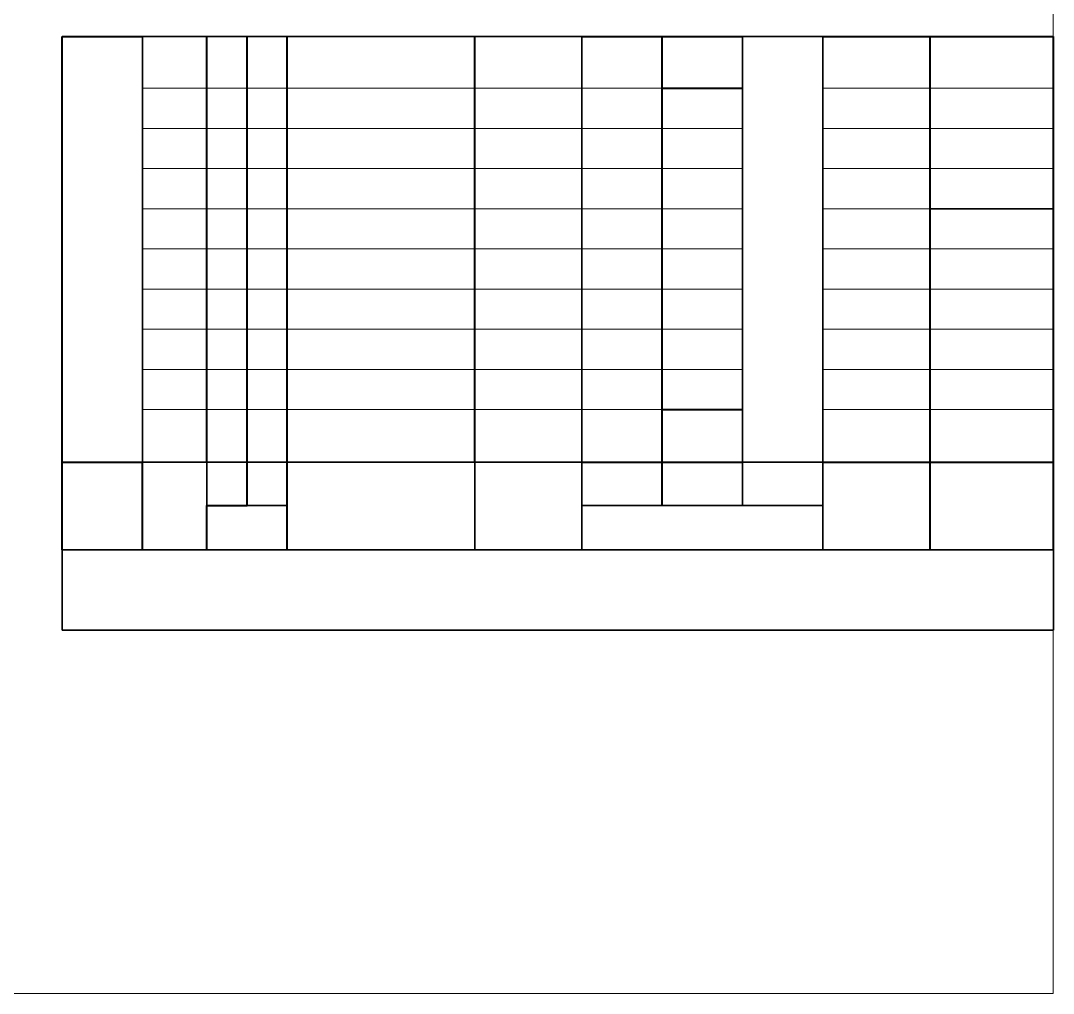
# Model space of a CAD drawing. Header units: millimetres. Extents: x 69249 to 73614, y -10452 to -7482.
# Drawn here: x 71687 to 73614, y -10452 to -8637 of the extents above; entities that cross this region are included whole.
import ezdxf

# ---------------------------------------------------------------- set-up
doc = ezdxf.new("R2010")
doc.units = ezdxf.units.MM
for name, pattern in [('K5LT32769', [0]), ('K5LT32784', [0]), ('K5LT32785', [0]), ('K5LT32786', [0])]:
    doc.linetypes.add(name, pattern=pattern)
doc.layers.add('Спецификация', color=134, linetype='Continuous')
doc.layers.add('Тонкая', color=142, linetype='Continuous')

msp = doc.modelspace()

# ---------------------------------------------------------------- linework, layer by layer
at = {"layer": 'Спецификация', "color": 252, "linetype": 'K5LT32785', "lineweight": 40}
for p, q in [((71764.439, -8666.385), (71914.439, -8666.385)), ((71764.439, -8762.718), (71764.439, -8666.385)), ((72034.439, -8762.718), (72034.439, -8666.385)), ((72109.439, -8762.718), (72109.439, -8666.385)), ((72184.439, -8762.718), (72184.439, -8666.385)), ((72534.439, -8762.718), (72534.439, -8666.385)), ((72734.439, -8666.385), (72884.439, -8666.385)), ((72884.439, -8666.385), (73034.439, -8666.385)), ((72884.439, -8762.718), (72884.439, -8666.385)), ((73184.439, -8666.385), (73384.439, -8666.385)), ((73384.439, -8666.385), (73614.439, -8666.385)), ((73384.439, -8762.718), (73384.439, -8666.385)), ((73614.439, -8762.718), (73614.439, -8666.385)), ((71764.439, -8837.718), (71764.439, -8762.718)), ((72034.439, -8837.718), (72034.439, -8762.718)), ((72109.439, -8837.718), (72109.439, -8762.718)), ((72184.439, -8837.718), (72184.439, -8762.718)), ((72534.439, -8837.718), (72534.439, -8762.718)), ((72884.439, -8837.718), (72884.439, -8762.718)), ((72884.439, -8762.718), (73034.439, -8762.718)), ((73384.439, -8837.718), (73384.439, -8762.718)), ((73614.439, -8837.718), (73614.439, -8762.718)), ((71764.439, -8912.718), (71764.439, -8837.718)), ((72034.439, -8912.718), (72034.439, -8837.718)), ((72109.439, -8912.718), (72109.439, -8837.718)), ((72184.439, -8912.718), (72184.439, -8837.718)), ((72534.439, -8912.718), (72534.439, -8837.718)), ((72884.439, -8912.718), (72884.439, -8837.718)), ((73384.439, -8912.718), (73384.439, -8837.718)), ((73614.439, -8912.718), (73614.439, -8837.718)), ((71764.439, -8987.718), (71764.439, -8912.718)), ((72034.439, -8987.718), (72034.439, -8912.718)), ((72109.439, -8987.718), (72109.439, -8912.718)), ((72184.439, -8987.718), (72184.439, -8912.718)), ((72534.439, -8987.718), (72534.439, -8912.718)), ((72884.439, -8987.718), (72884.439, -8912.718)), ((73384.439, -8987.718), (73384.439, -8912.718)), ((73614.439, -8987.718), (73614.439, -8912.718)), ((71764.439, -9062.718), (71764.439, -8987.718)), ((72034.439, -9062.718), (72034.439, -8987.718)), ((72109.439, -9062.718), (72109.439, -8987.718)), ((72184.439, -9062.718), (72184.439, -8987.718)), ((72534.439, -9062.718), (72534.439, -8987.718)), ((72884.439, -9062.718), (72884.439, -8987.718)), ((73384.439, -9062.718), (73384.439, -8987.718)), ((73614.439, -9062.718), (73614.439, -8987.718)), ((71764.439, -9137.718), (71764.439, -9062.718)), ((72034.439, -9137.718), (72034.439, -9062.718)), ((72109.439, -9137.718), (72109.439, -9062.718)), ((72184.439, -9137.718), (72184.439, -9062.718)), ((72534.439, -9137.718), (72534.439, -9062.718)), ((72884.439, -9137.718), (72884.439, -9062.718)), ((73384.439, -9137.718), (73384.439, -9062.718)), ((73614.439, -9137.718), (73614.439, -9062.718)), ((71764.439, -9212.718), (71764.439, -9137.718)), ((72034.439, -9212.718), (72034.439, -9137.718)), ((72109.439, -9212.718), (72109.439, -9137.718)), ((72184.439, -9212.718), (72184.439, -9137.718)), ((72534.439, -9212.718), (72534.439, -9137.718)), ((72884.439, -9212.718), (72884.439, -9137.718)), ((73384.439, -9212.718), (73384.439, -9137.718)), ((73614.439, -9212.718), (73614.439, -9137.718)), ((71764.439, -9287.718), (71764.439, -9212.718)), ((72034.439, -9287.718), (72034.439, -9212.718)), ((72109.439, -9287.718), (72109.439, -9212.718)), ((72184.439, -9287.718), (72184.439, -9212.718)), ((72534.439, -9287.718), (72534.439, -9212.718)), ((72884.439, -9287.718), (72884.439, -9212.718)), ((73384.439, -9287.718), (73384.439, -9212.718)), ((73614.439, -9287.718), (73614.439, -9212.718)), ((71764.439, -9362.718), (71764.439, -9287.718)), ((72034.439, -9362.718), (72034.439, -9287.718)), ((72109.439, -9362.718), (72109.439, -9287.718)), ((72184.439, -9362.718), (72184.439, -9287.718)), ((72534.439, -9362.718), (72534.439, -9287.718)), ((72884.439, -9362.718), (72884.439, -9287.718)), ((73384.439, -9362.718), (73384.439, -9287.718)), ((73614.439, -9362.718), (73614.439, -9287.718)), ((71764.439, -9461.077), (71764.439, -9362.718)), ((72034.439, -9461.077), (72034.439, -9362.718)), ((72109.439, -9461.077), (72109.439, -9362.718)), ((72184.439, -9461.077), (72184.439, -9362.718)), ((72534.439, -9461.077), (72534.439, -9362.718)), ((72884.439, -9461.077), (72884.439, -9362.718)), ((72884.439, -9362.718), (73034.439, -9362.718)), ((73384.439, -9461.077), (73384.439, -9362.718)), ((73614.439, -9461.077), (73614.439, -9362.718)), ((71764.439, -9541.44), (71764.439, -9461.077)), ((71764.439, -9461.077), (71914.439, -9461.077)), ((71914.439, -9541.44), (71914.439, -9461.077)), ((72109.439, -9541.44), (72109.439, -9461.077)), ((72184.439, -9541.44), (72184.439, -9461.077)), ((72734.439, -9461.077), (72884.439, -9461.077)), ((72884.439, -9541.44), (72884.439, -9461.077)), ((72884.439, -9461.077), (73034.439, -9461.077)), ((73184.439, -9461.077), (73384.439, -9461.077)), ((73384.439, -9541.44), (73384.439, -9461.077)), ((73384.439, -9461.077), (73614.439, -9461.077)), ((73614.439, -9541.44), (73614.439, -9461.077)), ((71764.439, -9624.44), (71764.439, -9541.44)), ((71914.439, -9624.44), (71914.439, -9541.44)), ((72034.439, -9624.44), (72034.439, -9541.44)), ((72034.439, -9541.44), (72109.439, -9541.44)), ((72184.439, -9624.44), (72184.439, -9541.44)), ((73384.439, -9624.44), (73384.439, -9541.44)), ((73614.439, -9624.44), (73614.439, -9541.44))]:
    msp.add_line(p, q, dxfattribs=at)
at = {"layer": 'Спецификация', "color": 252, "linetype": 'K5LT32784', "lineweight": 35}
for p, q in [((71914.439, -8666.385), (72034.439, -8666.385)), ((71914.439, -8762.718), (71914.439, -8666.385)), ((72034.439, -8666.385), (72109.439, -8666.385)), ((72109.439, -8666.385), (72184.439, -8666.385)), ((72184.439, -8666.385), (72534.439, -8666.385)), ((72534.439, -8666.385), (72734.439, -8666.385)), ((72734.439, -8762.718), (72734.439, -8666.385)), ((73034.439, -8666.385), (73184.439, -8666.385)), ((73034.439, -8762.718), (73034.439, -8666.385)), ((73184.439, -8762.718), (73184.439, -8666.385)), ((71914.439, -8837.718), (71914.439, -8762.718)), ((72734.439, -8837.718), (72734.439, -8762.718)), ((73034.439, -8837.718), (73034.439, -8762.718)), ((73184.439, -8837.718), (73184.439, -8762.718)), ((71914.439, -8912.718), (71914.439, -8837.718)), ((72734.439, -8912.718), (72734.439, -8837.718)), ((73034.439, -8912.718), (73034.439, -8837.718)), ((73184.439, -8912.718), (73184.439, -8837.718)), ((71914.439, -8987.718), (71914.439, -8912.718)), ((72734.439, -8987.718), (72734.439, -8912.718)), ((73034.439, -8987.718), (73034.439, -8912.718)), ((73184.439, -8987.718), (73184.439, -8912.718)), ((71914.439, -9062.718), (71914.439, -8987.718)), ((72734.439, -9062.718), (72734.439, -8987.718)), ((73034.439, -9062.718), (73034.439, -8987.718)), ((73184.439, -9062.718), (73184.439, -8987.718)), ((73384.439, -8987.718), (73614.439, -8987.718)), ((71914.439, -9137.718), (71914.439, -9062.718)), ((72734.439, -9137.718), (72734.439, -9062.718)), ((73034.439, -9137.718), (73034.439, -9062.718)), ((73184.439, -9137.718), (73184.439, -9062.718)), ((71914.439, -9212.718), (71914.439, -9137.718)), ((72734.439, -9212.718), (72734.439, -9137.718)), ((73034.439, -9212.718), (73034.439, -9137.718)), ((73184.439, -9212.718), (73184.439, -9137.718)), ((71914.439, -9287.718), (71914.439, -9212.718)), ((72734.439, -9287.718), (72734.439, -9212.718)), ((73034.439, -9287.718), (73034.439, -9212.718)), ((73184.439, -9287.718), (73184.439, -9212.718)), ((71914.439, -9362.718), (71914.439, -9287.718)), ((72734.439, -9362.718), (72734.439, -9287.718)), ((73034.439, -9362.718), (73034.439, -9287.718)), ((73184.439, -9362.718), (73184.439, -9287.718)), ((71914.439, -9461.077), (71914.439, -9362.718)), ((72734.439, -9461.077), (72734.439, -9362.718)), ((73034.439, -9461.077), (73034.439, -9362.718)), ((73184.439, -9461.077), (73184.439, -9362.718)), ((71914.439, -9461.077), (72034.439, -9461.077)), ((72034.439, -9541.44), (72034.439, -9461.077)), ((72034.439, -9461.077), (72109.439, -9461.077)), ((72109.439, -9461.077), (72184.439, -9461.077)), ((72184.439, -9461.077), (72534.439, -9461.077)), ((72534.439, -9541.44), (72534.439, -9461.077)), ((72534.439, -9461.077), (72734.439, -9461.077)), ((72734.439, -9541.44), (72734.439, -9461.077)), ((73034.439, -9541.44), (73034.439, -9461.077)), ((73034.439, -9461.077), (73184.439, -9461.077)), ((73184.439, -9541.44), (73184.439, -9461.077)), ((72109.439, -9541.44), (72184.439, -9541.44)), ((72534.439, -9624.44), (72534.439, -9541.44)), ((72734.439, -9624.44), (72734.439, -9541.44)), ((72734.439, -9541.44), (72884.439, -9541.44)), ((72884.439, -9541.44), (73034.439, -9541.44)), ((73034.439, -9541.44), (73184.439, -9541.44)), ((73184.439, -9624.44), (73184.439, -9541.44)), ((71764.439, -9774.44), (71764.439, -9624.44)), ((71764.439, -9624.44), (71914.439, -9624.44)), ((71914.439, -9624.44), (72034.439, -9624.44)), ((72034.439, -9624.44), (72109.439, -9624.44)), ((72109.439, -9624.44), (72184.439, -9624.44)), ((72184.439, -9624.44), (72534.439, -9624.44)), ((72534.439, -9624.44), (72734.439, -9624.44)), ((72734.439, -9624.44), (72884.439, -9624.44)), ((72884.439, -9624.44), (73034.439, -9624.44)), ((73034.439, -9624.44), (73184.439, -9624.44)), ((73184.439, -9624.44), (73384.439, -9624.44)), ((73384.439, -9624.44), (73614.439, -9624.44)), ((73614.439, -9774.44), (73614.439, -9624.44)), ((71764.439, -9774.44), (71914.439, -9774.44)), ((71914.439, -9774.44), (72034.439, -9774.44)), ((72034.439, -9774.44), (72109.439, -9774.44)), ((72109.439, -9774.44), (72184.439, -9774.44)), ((72184.439, -9774.44), (72534.439, -9774.44)), ((72534.439, -9774.44), (72734.439, -9774.44)), ((72734.439, -9774.44), (72884.439, -9774.44)), ((72884.439, -9774.44), (73034.439, -9774.44)), ((73034.439, -9774.44), (73184.439, -9774.44)), ((73184.439, -9774.44), (73384.439, -9774.44)), ((73384.439, -9774.44), (73614.439, -9774.44))]:
    msp.add_line(p, q, dxfattribs=at)
at = {"layer": 'Спецификация', "color": 252, "linetype": 'K5LT32786', "lineweight": 15}
for p, q in [((71914.439, -8762.718), (72034.439, -8762.718)), ((72034.439, -8762.718), (72109.439, -8762.718)), ((72109.439, -8762.718), (72184.439, -8762.718)), ((72184.439, -8762.718), (72534.439, -8762.718)), ((72534.439, -8762.718), (72734.439, -8762.718)), ((72734.439, -8762.718), (72884.439, -8762.718)), ((73184.439, -8762.718), (73384.439, -8762.718)), ((73384.439, -8762.718), (73614.439, -8762.718)), ((71914.439, -8837.718), (72034.439, -8837.718)), ((72034.439, -8837.718), (72109.439, -8837.718)), ((72109.439, -8837.718), (72184.439, -8837.718)), ((72184.439, -8837.718), (72534.439, -8837.718)), ((72534.439, -8837.718), (72734.439, -8837.718)), ((72734.439, -8837.718), (72884.439, -8837.718)), ((72884.439, -8837.718), (73034.439, -8837.718)), ((73184.439, -8837.718), (73384.439, -8837.718)), ((73384.439, -8837.718), (73614.439, -8837.718)), ((71914.439, -8912.718), (72034.439, -8912.718)), ((72034.439, -8912.718), (72109.439, -8912.718)), ((72109.439, -8912.718), (72184.439, -8912.718)), ((72184.439, -8912.718), (72534.439, -8912.718)), ((72534.439, -8912.718), (72734.439, -8912.718)), ((72734.439, -8912.718), (72884.439, -8912.718)), ((72884.439, -8912.718), (73034.439, -8912.718)), ((73184.439, -8912.718), (73384.439, -8912.718)), ((73384.439, -8912.718), (73614.439, -8912.718)), ((71914.439, -8987.718), (72034.439, -8987.718)), ((72034.439, -8987.718), (72109.439, -8987.718)), ((72109.439, -8987.718), (72184.439, -8987.718)), ((72184.439, -8987.718), (72534.439, -8987.718)), ((72534.439, -8987.718), (72734.439, -8987.718)), ((72734.439, -8987.718), (72884.439, -8987.718)), ((72884.439, -8987.718), (73034.439, -8987.718)), ((73184.439, -8987.718), (73384.439, -8987.718)), ((71914.439, -9062.718), (72034.439, -9062.718)), ((72034.439, -9062.718), (72109.439, -9062.718)), ((72109.439, -9062.718), (72184.439, -9062.718)), ((72184.439, -9062.718), (72534.439, -9062.718)), ((72534.439, -9062.718), (72734.439, -9062.718)), ((72734.439, -9062.718), (72884.439, -9062.718)), ((72884.439, -9062.718), (73034.439, -9062.718)), ((73184.439, -9062.718), (73384.439, -9062.718)), ((73384.439, -9062.718), (73614.439, -9062.718)), ((71914.439, -9137.718), (72034.439, -9137.718)), ((72034.439, -9137.718), (72109.439, -9137.718)), ((72109.439, -9137.718), (72184.439, -9137.718)), ((72184.439, -9137.718), (72534.439, -9137.718)), ((72534.439, -9137.718), (72734.439, -9137.718)), ((72734.439, -9137.718), (72884.439, -9137.718)), ((72884.439, -9137.718), (73034.439, -9137.718)), ((73184.439, -9137.718), (73384.439, -9137.718)), ((73384.439, -9137.718), (73614.439, -9137.718)), ((71914.439, -9212.718), (72034.439, -9212.718)), ((72034.439, -9212.718), (72109.439, -9212.718)), ((72109.439, -9212.718), (72184.439, -9212.718)), ((72184.439, -9212.718), (72534.439, -9212.718)), ((72534.439, -9212.718), (72734.439, -9212.718)), ((72734.439, -9212.718), (72884.439, -9212.718)), ((72884.439, -9212.718), (73034.439, -9212.718)), ((73184.439, -9212.718), (73384.439, -9212.718)), ((73384.439, -9212.718), (73614.439, -9212.718)), ((71914.439, -9287.718), (72034.439, -9287.718)), ((72034.439, -9287.718), (72109.439, -9287.718)), ((72109.439, -9287.718), (72184.439, -9287.718)), ((72184.439, -9287.718), (72534.439, -9287.718)), ((72534.439, -9287.718), (72734.439, -9287.718)), ((72734.439, -9287.718), (72884.439, -9287.718)), ((72884.439, -9287.718), (73034.439, -9287.718)), ((73184.439, -9287.718), (73384.439, -9287.718)), ((73384.439, -9287.718), (73614.439, -9287.718)), ((71914.439, -9362.718), (72034.439, -9362.718)), ((72034.439, -9362.718), (72109.439, -9362.718)), ((72109.439, -9362.718), (72184.439, -9362.718)), ((72184.439, -9362.718), (72534.439, -9362.718)), ((72534.439, -9362.718), (72734.439, -9362.718)), ((72734.439, -9362.718), (72884.439, -9362.718)), ((73184.439, -9362.718), (73384.439, -9362.718)), ((73384.439, -9362.718), (73614.439, -9362.718))]:
    msp.add_line(p, q, dxfattribs=at)
at = {"layer": 'Тонкая', "color": 144, "linetype": 'K5LT32769', "lineweight": 15}
for p, q in [((73614.309, -10452.4), (73614.309, -7482.4)), ((69433.309, -10452.4), (73614.309, -10452.4))]:
    msp.add_line(p, q, dxfattribs=at)

doc.saveas('drawing.dxf')
